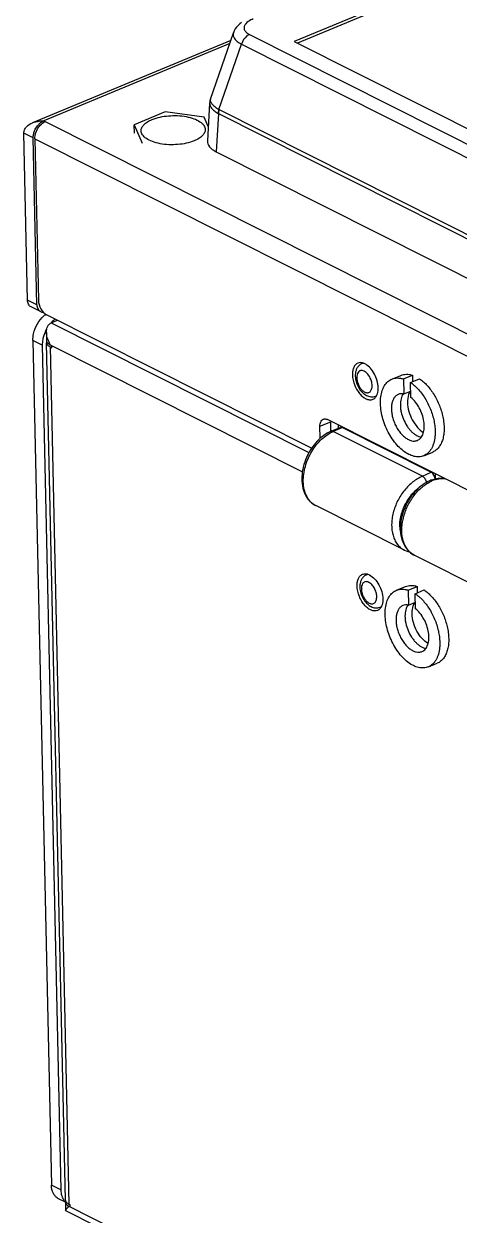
# Model space of a CAD drawing. Header units: millimetres. Extents: x -1493 to -686, y 1310 to 1867.
# Drawn here: x -853.5 to -831.5, y 1723.3 to 1783.5 of the extents above; entities that cross this region are included whole.
import ezdxf

# ---------------------------------------------------------------- set-up
doc = ezdxf.new("R2010")
doc.units = ezdxf.units.MM
doc.layers.get('0').update_dxf_attribs({"linetype": 'CONTINUOUS'})

msp = doc.modelspace()

# ---------------------------------------------------------------- linework, layer by layer
at = {"color": 7, "linetype": 'Continuous'}
for p, q in [((-809.548, 1795.198), (-839.81, 1782.628)), ((-809.552, 1795.052), (-839.653, 1782.549)), ((-842.726, 1783.352), (-842.789, 1783.262)), ((-842.651, 1783.436), (-842.726, 1783.352)), ((-842.565, 1783.516), (-842.651, 1783.436)), ((-842.469, 1783.591), (-842.565, 1783.516)), ((-844.046, 1779.712), (-842.886, 1783.063)), ((-842.842, 1783.168), (-842.886, 1783.063)), ((-842.789, 1783.262), (-842.842, 1783.168)), ((-842.073, 1782.982), (-816.88, 1770.294)), ((-843.02, 1782.678), (-853.039, 1778.516)), ((-843.073, 1782.523), (-852.474, 1778.618)), ((-843.62, 1779.193), (-842.478, 1782.494)), ((-842.478, 1782.494), (-817.286, 1769.806)), ((-839.81, 1782.628), (-820.86, 1773.084)), ((-844.046, 1779.712), (-844.07, 1779.626)), ((-844.085, 1779.516), (-844.202, 1777.605)), ((-844.083, 1779.545), (-844.085, 1779.516)), ((-844.07, 1779.626), (-844.083, 1779.545)), ((-843.606, 1779.185), (-779.002, 1746.647)), ((-852.474, 1778.618), (-852.472, 1778.539)), ((-852.474, 1778.618), (-771.7, 1737.937)), ((-846.33, 1779.066), (-847.895, 1778.416)), ((-844.363, 1778.794), (-846.33, 1779.066)), ((-844.158, 1778.323), (-844.363, 1778.794)), ((-843.64, 1778.98), (-843.758, 1777.051)), ((-843.64, 1778.98), (-779.036, 1746.442)), ((-853.291, 1769.552), (-853.475, 1777.991)), ((-853.002, 1777.752), (-853.475, 1777.991)), ((-847.885, 1777.988), (-847.895, 1778.416)), ((-847.895, 1778.416), (-847.493, 1777.494)), ((-852.817, 1769.313), (-853.002, 1777.752)), ((-852.923, 1777.712), (-852.744, 1769.54)), ((-852.923, 1777.712), (-772.307, 1737.111)), ((-843.758, 1777.051), (-779.004, 1744.438)), ((-852.817, 1769.313), (-853.291, 1769.552)), ((-852.635, 1768.965), (-853.109, 1769.203)), ((-838.931, 1762.055), (-852.337, 1768.808)), ((-852.094, 1768.391), (-851.774, 1768.524)), ((-852.094, 1768.391), (-839.069, 1761.831)), ((-852.335, 1767.912), (-852.326, 1767.495)), ((-853.018, 1767.509), (-852.084, 1724.781)), ((-852.545, 1767.271), (-853.018, 1767.509)), ((-852.545, 1767.271), (-851.61, 1724.542)), ((-851.375, 1724.019), (-852.324, 1767.388)), ((-852.148, 1767.286), (-839.399, 1760.865)), ((-852.146, 1767.179), (-851.197, 1723.81)), ((-852.146, 1767.179), (-852.067, 1767.139)), ((-852.067, 1767.139), (-852.069, 1767.246)), ((-836.388, 1766.337), (-836.332, 1766.361)), ((-834.874, 1765.553), (-834.423, 1765.74)), ((-834.287, 1765.557), (-833.835, 1765.744)), ((-834.287, 1765.557), (-834.27, 1764.799)), ((-833.932, 1765.378), (-833.48, 1765.565)), ((-833.915, 1764.62), (-833.932, 1765.378)), ((-833.835, 1765.744), (-833.828, 1765.421)), ((-835.704, 1764.69), (-835.648, 1764.712)), ((-834.27, 1764.799), (-833.922, 1764.943)), ((-828.257, 1758.528), (-838.126, 1763.499)), ((-838.51, 1763.164), (-837.968, 1763.389)), ((-838.496, 1762.556), (-838.51, 1763.164)), ((-838.015, 1762.884), (-838.11, 1762.834)), ((-837.945, 1762.916), (-838.015, 1762.884)), ((-837.957, 1762.915), (-837.968, 1763.389)), ((-837.958, 1762.969), (-837.894, 1762.937)), ((-837.945, 1762.916), (-837.485, 1763.11)), ((-837.376, 1763.1), (-837.834, 1762.906)), ((-833.327, 1760.636), (-837.834, 1762.906)), ((-837.57, 1763.074), (-837.573, 1763.22)), ((-837.376, 1763.1), (-832.882, 1760.837)), ((-838.726, 1762.323), (-838.804, 1762.23)), ((-838.645, 1762.412), (-838.726, 1762.323)), ((-838.561, 1762.497), (-838.645, 1762.412)), ((-838.475, 1762.575), (-838.561, 1762.497)), ((-838.386, 1762.649), (-838.475, 1762.575)), ((-838.296, 1762.717), (-838.386, 1762.649)), ((-838.203, 1762.778), (-838.296, 1762.717)), ((-838.11, 1762.834), (-838.203, 1762.778)), ((-839.137, 1761.7), (-839.19, 1761.584)), ((-839.079, 1761.813), (-839.137, 1761.7)), ((-839.016, 1761.923), (-839.079, 1761.813)), ((-838.95, 1762.029), (-839.016, 1761.923)), ((-838.879, 1762.131), (-838.95, 1762.029)), ((-838.804, 1762.23), (-838.879, 1762.131)), ((-833.263, 1761.674), (-832.812, 1761.862)), ((-839.353, 1761.103), (-839.38, 1760.98)), ((-839.32, 1761.225), (-839.353, 1761.103)), ((-839.282, 1761.346), (-839.32, 1761.225)), ((-839.239, 1761.466), (-839.282, 1761.346)), ((-839.19, 1761.584), (-839.239, 1761.466)), ((-839.425, 1760.614), (-839.428, 1760.494)), ((-839.428, 1760.494), (-839.424, 1760.377)), ((-839.416, 1760.735), (-839.425, 1760.614)), ((-839.401, 1760.858), (-839.416, 1760.735)), ((-839.38, 1760.98), (-839.401, 1760.858)), ((-833.327, 1760.636), (-832.882, 1760.837)), ((-832.899, 1760.431), (-832.961, 1760.408)), ((-832.809, 1760.461), (-832.899, 1760.431)), ((-832.718, 1760.485), (-832.809, 1760.461)), ((-832.627, 1760.502), (-832.718, 1760.485)), ((-832.685, 1760.758), (-832.679, 1760.492)), ((-832.537, 1760.514), (-832.627, 1760.502)), ((-832.448, 1760.521), (-832.537, 1760.514)), ((-832.36, 1760.521), (-832.448, 1760.521)), ((-832.273, 1760.515), (-832.36, 1760.521)), ((-832.188, 1760.504), (-832.273, 1760.515)), ((-832.175, 1760.502), (-832.188, 1760.504)), ((-839.424, 1760.377), (-839.414, 1760.262)), ((-839.414, 1760.262), (-839.397, 1760.149)), ((-839.397, 1760.149), (-839.374, 1760.041)), ((-839.374, 1760.041), (-839.345, 1759.936)), ((-839.345, 1759.936), (-839.31, 1759.835)), ((-839.31, 1759.835), (-839.269, 1759.739)), ((-833.663, 1759.904), (-833.745, 1759.815)), ((-833.58, 1759.988), (-833.663, 1759.904)), ((-833.493, 1760.067), (-833.58, 1759.988)), ((-833.405, 1760.14), (-833.493, 1760.067)), ((-833.314, 1760.208), (-833.405, 1760.14)), ((-833.222, 1760.27), (-833.314, 1760.208)), ((-833.128, 1760.326), (-833.222, 1760.27)), ((-833.033, 1760.375), (-833.128, 1760.326)), ((-832.963, 1760.407), (-833.033, 1760.375)), ((-832.963, 1760.407), (-832.961, 1760.408)), ((-839.269, 1759.739), (-839.223, 1759.648)), ((-839.223, 1759.648), (-839.172, 1759.562)), ((-839.172, 1759.562), (-839.115, 1759.482)), ((-839.115, 1759.482), (-839.054, 1759.408)), ((-839.054, 1759.408), (-838.987, 1759.339)), ((-838.987, 1759.339), (-838.916, 1759.278)), ((-838.916, 1759.278), (-838.841, 1759.223)), ((-838.841, 1759.223), (-838.764, 1759.176)), ((-834.098, 1759.304), (-834.156, 1759.191)), ((-834.035, 1759.414), (-834.098, 1759.304)), ((-833.968, 1759.52), (-834.035, 1759.414)), ((-833.897, 1759.623), (-833.968, 1759.52)), ((-833.823, 1759.721), (-833.897, 1759.623)), ((-833.745, 1759.815), (-833.823, 1759.721)), ((-838.764, 1759.176), (-838.725, 1759.156)), ((-834.243, 1756.898), (-838.726, 1759.155)), ((-834.339, 1758.716), (-834.371, 1758.594)), ((-834.301, 1758.837), (-834.339, 1758.716)), ((-834.257, 1758.957), (-834.301, 1758.837)), ((-834.209, 1759.075), (-834.257, 1758.957)), ((-834.156, 1759.191), (-834.209, 1759.075)), ((-834.444, 1758.105), (-834.447, 1757.986)), ((-834.435, 1758.227), (-834.444, 1758.105)), ((-834.42, 1758.349), (-834.435, 1758.227)), ((-834.398, 1758.472), (-834.42, 1758.349)), ((-834.371, 1758.594), (-834.398, 1758.472)), ((-834.447, 1757.986), (-834.443, 1757.868)), ((-834.443, 1757.868), (-834.432, 1757.753)), ((-834.432, 1757.753), (-834.416, 1757.641)), ((-834.416, 1757.641), (-834.393, 1757.532)), ((-834.393, 1757.532), (-834.364, 1757.427)), ((-834.364, 1757.427), (-834.329, 1757.326)), ((-834.329, 1757.326), (-834.288, 1757.23)), ((-834.288, 1757.23), (-834.242, 1757.139)), ((-834.248, 1756.901), (-834.229, 1756.891)), ((-834.242, 1757.139), (-834.191, 1757.053)), ((-834.229, 1756.891), (-834.154, 1756.858)), ((-834.191, 1757.053), (-834.134, 1756.973)), ((-834.154, 1756.858), (-834.076, 1756.831)), ((-834.134, 1756.973), (-834.072, 1756.899)), ((-834.076, 1756.831), (-833.995, 1756.808)), ((-834.072, 1756.899), (-834.006, 1756.831)), ((-834.006, 1756.831), (-833.935, 1756.769)), ((-833.995, 1756.808), (-833.976, 1756.804)), ((-833.935, 1756.769), (-833.86, 1756.714)), ((-833.86, 1756.714), (-833.783, 1756.667)), ((-833.783, 1756.667), (-833.744, 1756.647)), ((-829.262, 1754.389), (-833.744, 1756.647)), ((-836.154, 1755.655), (-836.099, 1755.679)), ((-834.641, 1754.871), (-834.189, 1755.058)), ((-834.053, 1754.875), (-833.602, 1755.062)), ((-833.602, 1755.062), (-833.595, 1754.739)), ((-834.053, 1754.875), (-834.037, 1754.116)), ((-833.698, 1754.696), (-833.246, 1754.883)), ((-833.682, 1753.937), (-833.698, 1754.696)), ((-835.47, 1754.008), (-835.413, 1754.031)), ((-834.037, 1754.116), (-833.689, 1754.261)), ((-833.03, 1750.992), (-832.578, 1751.18)), ((-851.61, 1724.542), (-852.084, 1724.781)), ((-851.374, 1723.91), (-851.72, 1724.084)), ((-851.373, 1723.912), (-851.364, 1723.495)), ((-851.197, 1723.81), (-851.158, 1723.79)), ((-851.195, 1723.703), (-771.685, 1683.658)), ((-851.158, 1723.79), (-851.156, 1723.683)), ((-771.094, 1683.052), (-851.349, 1723.472))]:
    msp.add_line(p, q, dxfattribs=at)
for centre, radius, start, end in [((-852.072, 1777.819), 0.9, 132.48722, 138.13797), ((-851.584, 1767.752), 1.326, 126.05066, 130.51776), ((-850.878, 1767.247), 1.672, 162.23392, 165.76885), ((-850.793, 1767.219), 1.761, 149.96113, 162.18601), ((-852.175, 1767.499), 0.151, 181.23581, 191.2282), ((-852.173, 1767.392), 0.151, 181.23581, 191.2282), ((-850.881, 1768.024), 1.464, 195.04829, 200.19275), ((-850.727, 1768.078), 1.627, 200.12979, 206.94078), ((-850.798, 1768.042), 1.548, 206.94429, 209.2648), ((-836.412, 1765.784), 0.201, 101.97561, 117.74225), ((-836.265, 1766.057), 0.305, 100.26724, 113.70142), ((-833.416, 1764.58), 0.641, 146.74195, 152.76178), ((-837.273, 1763.404), 0.695, 178.77366, 181.26353), ((-832.923, 1760.313), 0.103, 105.77293, 111.85935), ((-832.194, 1758.863), 1.67, 113.22071, 116.41639), ((-833.812, 1757.763), 0.966, 241.60154, 243.17779), ((-836.032, 1755.375), 0.305, 100.09203, 113.69859), ((-836.178, 1755.102), 0.201, 101.97561, 117.74225), ((-835.032, 1752.796), 2.323, 44.78141, 48.96904), ((-835.582, 1754.291), 0.304, 291.39846, 305.2054), ((-835.82, 1754.242), 0.459, 324.76291, 326.40379), ((-833.205, 1753.912), 0.615, 146.65189, 149.21963), ((-851.222, 1723.915), 0.151, 181.23581, 191.2282)]:
    msp.add_arc(centre, radius, start, end, dxfattribs=at)
for centre, major_axis, ratio, start_param, end_param in [((-842.398, 1777.613), (1.804, 0.039), 0.453967, 3.103934, 3.848889), ((-837.37, 1762.833), (-0.115, 0.277), 0.579433, -0.592531, 0.003365), ((-832.876, 1760.57), (-0.115, 0.277), 0.579106, -2.082533, -0.592457)]:
    msp.add_ellipse(centre, major_axis=major_axis, ratio=ratio, start_param=start_param, end_param=end_param, dxfattribs=at)
for points, knots in [([(-842.259, 1783.523), (-842.293, 1783.482), (-842.35, 1783.392), (-842.347, 1783.226), (-842.241, 1783.081), (-842.135, 1783.014), (-842.073, 1782.982)], [0, 0, 0, 0, 0.238336, 0.45123, 0.69227, 1, 1, 1, 1]), ([(-841.879, 1783.774), (-841.919, 1783.758), (-842.057, 1783.694), (-842.188, 1783.607), (-842.259, 1783.523)], [0, 0, 0, 0, 0.285023, 1, 1, 1, 1]), ([(-842.886, 1783.063), (-842.902, 1783.018), (-842.909, 1782.911), (-842.83, 1782.756), (-842.681, 1782.613), (-842.552, 1782.533), (-842.478, 1782.494)], [0, 0, 0, 0, 0.189296, 0.402192, 0.669099, 1, 1, 1, 1]), ([(-842.073, 1782.982), (-842.118, 1782.964), (-842.304, 1782.851), (-842.43, 1782.653), (-842.478, 1782.494)], [0, 0, 0, 0, 0.229458, 1, 1, 1, 1]), ([(-844.046, 1779.712), (-844.058, 1779.677), (-844.054, 1779.586), (-844.006, 1779.513), (-843.976, 1779.476)], [0, 0, 0, 0, 0.4374, 1, 1, 1, 1]), ([(-844.085, 1779.515), (-844.091, 1779.422), (-844.011, 1779.266), (-843.843, 1779.109), (-843.727, 1779.031), (-843.662, 1778.992)], [0, 0, 0, 0, 0.40273, 0.675124, 1, 1, 1, 1]), ([(-843.976, 1779.476), (-843.934, 1779.423), (-843.821, 1779.32), (-843.694, 1779.236), (-843.62, 1779.193)], [0, 0, 0, 0, 0.440431, 1, 1, 1, 1]), ([(-843.62, 1779.193), (-843.626, 1779.176), (-843.647, 1779.111), (-843.659, 1779.043), (-843.662, 1778.992)], [0, 0, 0, 0, 0.258594, 1, 1, 1, 1]), ([(-843.606, 1779.185), (-843.611, 1779.168), (-843.629, 1779.101), (-843.639, 1779.032), (-843.64, 1778.98)], [0, 0, 0, 0, 0.257596, 1, 1, 1, 1]), ([(-853.475, 1777.991), (-853.477, 1778.049), (-853.452, 1778.168), (-853.315, 1778.37), (-853.152, 1778.469), (-853.039, 1778.516)], [0, 0, 0, 0, 0.241786, 0.4883, 1, 1, 1, 1]), ([(-852.722, 1778.308), (-852.699, 1778.339), (-852.609, 1778.448), (-852.491, 1778.538), (-852.395, 1778.578)], [0, 0, 0, 0, 0.267832, 1, 1, 1, 1]), ([(-852.68, 1778.483), (-852.664, 1778.498), (-852.601, 1778.551), (-852.53, 1778.595), (-852.474, 1778.618)], [0, 0, 0, 0, 0.263362, 1, 1, 1, 1]), ([(-847.548, 1778.109), (-847.549, 1778.163), (-847.521, 1778.281), (-847.404, 1778.436), (-847.223, 1778.574), (-847.076, 1778.647), (-846.994, 1778.681)], [0, 0, 0, 0, 0.193234, 0.415824, 0.684069, 1, 1, 1, 1]), ([(-846.994, 1778.681), (-846.733, 1778.789), (-846.297, 1778.876), (-845.713, 1778.889), (-845.278, 1778.841), (-844.893, 1778.742), (-844.586, 1778.596), (-844.372, 1778.413), (-844.31, 1778.252), (-844.309, 1778.179)], [0, 0, 0, 0, 0.284239, 0.438487, 0.58771, 0.722761, 0.836726, 0.927122, 1, 1, 1, 1]), ([(-852.923, 1777.712), (-852.924, 1777.763), (-852.907, 1777.975), (-852.818, 1778.179), (-852.722, 1778.308)], [0, 0, 0, 0, 0.23848, 1, 1, 1, 1]), ([(-844.862, 1777.607), (-845.123, 1777.499), (-845.559, 1777.412), (-846.144, 1777.4), (-846.578, 1777.447), (-846.963, 1777.546), (-847.27, 1777.692), (-847.484, 1777.875), (-847.546, 1778.036), (-847.548, 1778.109)], [0, 0, 0, 0, 0.284239, 0.438487, 0.58771, 0.722761, 0.836726, 0.927122, 1, 1, 1, 1]), ([(-844.309, 1778.179), (-844.307, 1778.125), (-844.335, 1778.008), (-844.453, 1777.852), (-844.633, 1777.714), (-844.781, 1777.641), (-844.862, 1777.607)], [0, 0, 0, 0, 0.193234, 0.415824, 0.684069, 1, 1, 1, 1]), ([(-853.109, 1769.204), (-853.165, 1769.232), (-853.264, 1769.339), (-853.289, 1769.478), (-853.291, 1769.552)], [0, 0, 0, 0, 0.459258, 1, 1, 1, 1]), ([(-852.744, 1769.54), (-852.741, 1769.389), (-852.654, 1769.106), (-852.46, 1768.869), (-852.337, 1768.808)], [0, 0, 0, 0, 0.525023, 1, 1, 1, 1]), ([(-852.817, 1769.313), (-852.815, 1769.24), (-852.79, 1769.101), (-852.691, 1768.993), (-852.635, 1768.965)], [0, 0, 0, 0, 0.540742, 1, 1, 1, 1]), ([(-853.018, 1767.509), (-853.021, 1767.623), (-852.969, 1768.088), (-852.714, 1768.531), (-852.446, 1768.76)], [0, 0, 0, 0, 0.2433, 1, 1, 1, 1]), ([(-852.335, 1767.912), (-852.337, 1768.01), (-852.318, 1768.158), (-852.214, 1768.32), (-852.136, 1768.373), (-852.094, 1768.391)], [0, 0, 0, 0, 0.515606, 0.759005, 1, 1, 1, 1]), ([(-851.893, 1768.584), (-851.913, 1768.569), (-851.993, 1768.507), (-852.066, 1768.436), (-852.117, 1768.379)], [0, 0, 0, 0, 0.243261, 1, 1, 1, 1]), ([(-852.498, 1767.658), (-852.506, 1767.626), (-852.534, 1767.498), (-852.547, 1767.367), (-852.545, 1767.271)], [0, 0, 0, 0, 0.258335, 1, 1, 1, 1]), ([(-852.266, 1767.264), (-852.273, 1767.271), (-852.297, 1767.3), (-852.315, 1767.335), (-852.321, 1767.362)], [0, 0, 0, 0, 0.273944, 1, 1, 1, 1]), ([(-852.195, 1767.313), (-852.21, 1767.322), (-852.258, 1767.356), (-852.3, 1767.402), (-852.315, 1767.442)], [0, 0, 0, 0, 0.287626, 1, 1, 1, 1]), ([(-852.193, 1767.206), (-852.2, 1767.21), (-852.226, 1767.227), (-852.25, 1767.247), (-852.266, 1767.264)], [0, 0, 0, 0, 0.266683, 1, 1, 1, 1]), ([(-836.597, 1766.357), (-836.64, 1766.338), (-836.724, 1766.279), (-836.812, 1766.142), (-836.862, 1765.967), (-836.87, 1765.838), (-836.868, 1765.77)], [0, 0, 0, 0, 0.207944, 0.437429, 0.701178, 1, 1, 1, 1]), ([(-836.388, 1766.337), (-836.436, 1766.316), (-836.525, 1766.258), (-836.626, 1766.136), (-836.692, 1765.991), (-836.714, 1765.887), (-836.72, 1765.833)], [0, 0, 0, 0, 0.247671, 0.495218, 0.744549, 1, 1, 1, 1]), ([(-836.505, 1765.962), (-836.538, 1765.945), (-836.598, 1765.886), (-836.646, 1765.761), (-836.657, 1765.607), (-836.636, 1765.468), (-836.603, 1765.354), (-836.559, 1765.241), (-836.487, 1765.111), (-836.38, 1764.983), (-836.294, 1764.919), (-836.25, 1764.897)], [0, 0, 0, 0, 0.088853, 0.192993, 0.316131, 0.45477, 0.527714, 0.601522, 0.746844, 0.881899, 1, 1, 1, 1]), ([(-836.274, 1766.341), (-836.328, 1766.364), (-836.436, 1766.394), (-836.549, 1766.377), (-836.597, 1766.357)], [0, 0, 0, 0, 0.528518, 1, 1, 1, 1]), ([(-836.273, 1765.95), (-836.303, 1765.965), (-836.362, 1765.987), (-836.425, 1765.987), (-836.453, 1765.981)], [0, 0, 0, 0, 0.530608, 1, 1, 1, 1]), ([(-836.25, 1764.897), (-836.226, 1764.885), (-836.178, 1764.866), (-836.104, 1764.858), (-836.035, 1764.873), (-835.975, 1764.911), (-835.928, 1764.969), (-835.881, 1765.073), (-835.864, 1765.239), (-835.9, 1765.45), (-835.986, 1765.658), (-836.109, 1765.834), (-836.217, 1765.922), (-836.273, 1765.95)], [0, 0, 0, 0, 0.054248, 0.103089, 0.148666, 0.19419, 0.242854, 0.296899, 0.423385, 0.570565, 0.725615, 0.873064, 1, 1, 1, 1]), ([(-835.565, 1765.114), (-835.571, 1765.354), (-835.678, 1765.715), (-835.937, 1766.1), (-836.108, 1766.251), (-836.198, 1766.303)], [0, 0, 0, 0, 0.518198, 0.775239, 1, 1, 1, 1]), ([(-836.868, 1765.77), (-836.864, 1765.587), (-836.777, 1765.221), (-836.583, 1764.898), (-836.457, 1764.764)], [0, 0, 0, 0, 0.498988, 1, 1, 1, 1]), ([(-836.72, 1765.833), (-836.73, 1765.74), (-836.721, 1765.547), (-836.64, 1765.267), (-836.499, 1765.011), (-836.368, 1764.868), (-836.295, 1764.81)], [0, 0, 0, 0, 0.243783, 0.500009, 0.756231, 1, 1, 1, 1]), ([(-833.263, 1761.674), (-833.3, 1761.659), (-833.377, 1761.634), (-833.499, 1761.617), (-833.626, 1761.619), (-833.806, 1761.649), (-834.038, 1761.737), (-834.308, 1761.911), (-834.568, 1762.149), (-834.809, 1762.441), (-835.022, 1762.777), (-835.199, 1763.144), (-835.334, 1763.529), (-835.422, 1763.917), (-835.459, 1764.293), (-835.444, 1764.645), (-835.376, 1764.959), (-835.275, 1765.186), (-835.17, 1765.334), (-835.081, 1765.426), (-834.983, 1765.5), (-834.911, 1765.538), (-834.874, 1765.553)], [0, 0, 0, 0, 0.022591, 0.045604, 0.069423, 0.094365, 0.14839, 0.20874, 0.275262, 0.347015, 0.422528, 0.5, 0.577472, 0.652985, 0.724738, 0.79126, 0.85161, 0.905635, 0.930577, 0.954396, 0.977409, 1, 1, 1, 1]), ([(-834.874, 1765.553), (-834.831, 1765.571), (-834.739, 1765.599), (-834.593, 1765.613), (-834.44, 1765.599), (-834.338, 1765.574), (-834.287, 1765.557)], [0, 0, 0, 0, 0.23585, 0.477768, 0.731143, 1, 1, 1, 1]), ([(-834.423, 1765.74), (-834.379, 1765.759), (-834.287, 1765.786), (-834.141, 1765.8), (-833.988, 1765.787), (-833.886, 1765.761), (-833.835, 1765.744)], [0, 0, 0, 0, 0.23585, 0.477768, 0.731143, 1, 1, 1, 1]), ([(-833.932, 1765.378), (-833.921, 1765.371), (-833.877, 1765.34), (-833.835, 1765.308), (-833.804, 1765.283)], [0, 0, 0, 0, 0.245464, 1, 1, 1, 1]), ([(-833.804, 1765.283), (-833.788, 1765.27), (-833.723, 1765.217), (-833.662, 1765.16), (-833.617, 1765.115)], [0, 0, 0, 0, 0.244205, 1, 1, 1, 1]), ([(-833.48, 1765.565), (-833.411, 1765.519), (-833.274, 1765.411), (-833.083, 1765.223), (-832.904, 1765.004), (-832.683, 1764.676), (-832.458, 1764.224), (-832.339, 1763.835), (-832.298, 1763.637)], [0, 0, 0, 0, 0.108779, 0.224997, 0.347598, 0.475171, 0.738257, 1, 1, 1, 1]), ([(-836.457, 1764.764), (-836.41, 1764.712), (-836.311, 1764.623), (-836.148, 1764.53), (-835.986, 1764.492), (-835.882, 1764.51), (-835.837, 1764.528)], [0, 0, 0, 0, 0.299956, 0.563906, 0.793129, 1, 1, 1, 1]), ([(-836.295, 1764.81), (-836.284, 1764.802), (-836.241, 1764.769), (-836.195, 1764.741), (-836.16, 1764.723)], [0, 0, 0, 0, 0.253679, 1, 1, 1, 1]), ([(-836.16, 1764.723), (-836.09, 1764.688), (-835.974, 1764.652), (-835.817, 1764.656), (-835.74, 1764.676), (-835.704, 1764.69)], [0, 0, 0, 0, 0.499838, 0.74975, 1, 1, 1, 1]), ([(-835.837, 1764.528), (-835.821, 1764.535), (-835.756, 1764.568), (-835.704, 1764.622), (-835.673, 1764.667)], [0, 0, 0, 0, 0.242015, 1, 1, 1, 1]), ([(-835.673, 1764.667), (-835.665, 1764.679), (-835.633, 1764.731), (-835.611, 1764.788), (-835.598, 1764.833)], [0, 0, 0, 0, 0.236431, 1, 1, 1, 1]), ([(-835.598, 1764.833), (-835.592, 1764.854), (-835.57, 1764.946), (-835.564, 1765.042), (-835.565, 1765.114)], [0, 0, 0, 0, 0.23466, 1, 1, 1, 1]), ([(-834.552, 1764.777), (-834.574, 1764.768), (-834.617, 1764.746), (-834.697, 1764.685), (-834.783, 1764.58), (-834.853, 1764.421), (-834.894, 1764.232), (-834.903, 1764.021), (-834.881, 1763.795), (-834.828, 1763.563), (-834.747, 1763.332), (-834.641, 1763.111), (-834.513, 1762.91), (-834.368, 1762.735), (-834.212, 1762.592), (-834.05, 1762.488), (-833.888, 1762.426), (-833.753, 1762.412), (-833.654, 1762.426), (-833.608, 1762.441), (-833.586, 1762.45)], [0, 0, 0, 0, 0.022597, 0.045617, 0.094261, 0.1483, 0.208666, 0.275205, 0.346977, 0.422509, 0.5, 0.577492, 0.653024, 0.724796, 0.791335, 0.8517, 0.90574, 0.954384, 0.977403, 1, 1, 1, 1]), ([(-834.27, 1764.799), (-834.319, 1764.809), (-834.415, 1764.817), (-834.51, 1764.795), (-834.552, 1764.777)], [0, 0, 0, 0, 0.515724, 1, 1, 1, 1]), ([(-834.299, 1764.804), (-834.351, 1764.731), (-834.407, 1764.597), (-834.442, 1764.405), (-834.45, 1764.24), (-834.439, 1764.065), (-834.398, 1763.82), (-834.301, 1763.517), (-834.154, 1763.234), (-834.01, 1763.033), (-833.894, 1762.902), (-833.771, 1762.791), (-833.61, 1762.68), (-833.476, 1762.625), (-833.388, 1762.611)], [0, 0, 0, 0, 0.10106, 0.1587, 0.220827, 0.286904, 0.356146, 0.500016, 0.643884, 0.713123, 0.779195, 0.841316, 0.898951, 1, 1, 1, 1]), ([(-833.986, 1764.874), (-834.004, 1764.839), (-834.07, 1764.679), (-834.088, 1764.502), (-834.085, 1764.369)], [0, 0, 0, 0, 0.225045, 1, 1, 1, 1]), ([(-833.617, 1765.115), (-833.549, 1765.046), (-833.418, 1764.898), (-833.18, 1764.567), (-832.936, 1764.103), (-832.774, 1763.604), (-832.703, 1763.202), (-832.689, 1763.003), (-832.687, 1762.906)], [0, 0, 0, 0, 0.118131, 0.241892, 0.499147, 0.756851, 0.881151, 1, 1, 1, 1]), ([(-834.085, 1764.369), (-834.078, 1764.063), (-833.941, 1763.603), (-833.609, 1763.112), (-833.391, 1762.92), (-833.277, 1762.854)], [0, 0, 0, 0, 0.518481, 0.775497, 1, 1, 1, 1]), ([(-833.586, 1762.45), (-833.553, 1762.464), (-833.489, 1762.5), (-833.407, 1762.579), (-833.341, 1762.679), (-833.29, 1762.799), (-833.256, 1762.935), (-833.232, 1763.142), (-833.25, 1763.424), (-833.336, 1763.767), (-833.481, 1764.097), (-833.672, 1764.389), (-833.831, 1764.553), (-833.915, 1764.62)], [0, 0, 0, 0, 0.04294, 0.087602, 0.135392, 0.187227, 0.243525, 0.30428, 0.437349, 0.581213, 0.728248, 0.87027, 1, 1, 1, 1]), ([(-838.51, 1763.164), (-838.511, 1763.241), (-838.497, 1763.381), (-838.4, 1763.496), (-838.345, 1763.519)], [0, 0, 0, 0, 0.565474, 1, 1, 1, 1]), ([(-838.345, 1763.519), (-838.329, 1763.526), (-838.256, 1763.545), (-838.178, 1763.525), (-838.126, 1763.499)], [0, 0, 0, 0, 0.23128, 1, 1, 1, 1]), ([(-832.298, 1763.637), (-832.277, 1763.536), (-832.245, 1763.335), (-832.229, 1763.039), (-832.247, 1762.761), (-832.298, 1762.508), (-832.381, 1762.286), (-832.495, 1762.099), (-832.639, 1761.953), (-832.753, 1761.886), (-832.812, 1761.862)], [0, 0, 0, 0, 0.156834, 0.306155, 0.446158, 0.575666, 0.694348, 0.802986, 0.903705, 1, 1, 1, 1]), ([(-839.353, 1760.37), (-839.356, 1760.496), (-839.339, 1760.755), (-839.256, 1761.142), (-839.12, 1761.525), (-838.934, 1761.89), (-838.704, 1762.222), (-838.439, 1762.509), (-838.15, 1762.743), (-837.94, 1762.861), (-837.834, 1762.906)], [0, 0, 0, 0, 0.121559, 0.249302, 0.380606, 0.512881, 0.643169, 0.769093, 0.888535, 1, 1, 1, 1]), ([(-837.944, 1762.916), (-837.928, 1762.923), (-837.889, 1762.928), (-837.852, 1762.915), (-837.834, 1762.906)], [0, 0, 0, 0, 0.466282, 1, 1, 1, 1]), ([(-832.687, 1762.906), (-832.687, 1762.885), (-832.686, 1762.8), (-832.69, 1762.715), (-832.696, 1762.653)], [0, 0, 0, 0, 0.255684, 1, 1, 1, 1]), ([(-832.696, 1762.653), (-832.706, 1762.538), (-832.736, 1762.371), (-832.808, 1762.164), (-832.874, 1762.029), (-832.953, 1761.911), (-833.045, 1761.811), (-833.148, 1761.73), (-833.224, 1761.69), (-833.263, 1761.674)], [0, 0, 0, 0, 0.291524, 0.425458, 0.551655, 0.670821, 0.784119, 0.893176, 1, 1, 1, 1]), ([(-833.327, 1760.636), (-833.499, 1760.566), (-833.748, 1760.414), (-834.039, 1760.155), (-834.247, 1759.925), (-834.432, 1759.667), (-834.64, 1759.297), (-834.789, 1758.898), (-834.87, 1758.492), (-834.901, 1758.108), (-834.858, 1757.739), (-834.737, 1757.414), (-834.614, 1757.207), (-834.46, 1757.035), (-834.337, 1756.948), (-834.272, 1756.913)], [0, 0, 0, 0, 0.123217, 0.189426, 0.25788, 0.32788, 0.398696, 0.538912, 0.606866, 0.672244, 0.792991, 0.848564, 0.90111, 0.951277, 1, 1, 1, 1]), ([(-833.327, 1760.636), (-833.302, 1760.624), (-833.255, 1760.587), (-833.177, 1760.487), (-833.14, 1760.391), (-833.129, 1760.325)], [0, 0, 0, 0, 0.217622, 0.468591, 1, 1, 1, 1]), ([(-832.158, 1760.492), (-832.27, 1760.509), (-832.509, 1760.508), (-832.739, 1760.444), (-832.853, 1760.398)], [0, 0, 0, 0, 0.479728, 1, 1, 1, 1]), ([(-838.725, 1759.156), (-838.773, 1759.179), (-838.864, 1759.235), (-839.029, 1759.381), (-839.196, 1759.624), (-839.32, 1759.977), (-839.35, 1760.235), (-839.353, 1760.37)], [0, 0, 0, 0, 0.110678, 0.223358, 0.459758, 0.717823, 1, 1, 1, 1]), ([(-834.441, 1757.846), (-834.476, 1758.037), (-834.475, 1758.449), (-834.303, 1759.053), (-833.985, 1759.609), (-833.686, 1759.917), (-833.521, 1760.042)], [0, 0, 0, 0, 0.233597, 0.488915, 0.750277, 1, 1, 1, 1]), ([(-833.744, 1756.647), (-833.808, 1756.679), (-833.929, 1756.758), (-834.082, 1756.919), (-834.206, 1757.116), (-834.331, 1757.429), (-834.383, 1757.787), (-834.364, 1758.162), (-834.298, 1758.563), (-834.166, 1758.96), (-833.976, 1759.335), (-833.806, 1759.598), (-833.613, 1759.837), (-833.338, 1760.11), (-833.103, 1760.276), (-832.937, 1760.359)], [0, 0, 0, 0, 0.04777, 0.097015, 0.148735, 0.203612, 0.323441, 0.388592, 0.456526, 0.597265, 0.668587, 0.739218, 0.808367, 0.875326, 1, 1, 1, 1]), ([(-832.951, 1760.412), (-832.936, 1760.416), (-832.901, 1760.417), (-832.869, 1760.406), (-832.853, 1760.398)], [0, 0, 0, 0, 0.467921, 1, 1, 1, 1]), ([(-836.635, 1755.088), (-836.636, 1755.156), (-836.628, 1755.285), (-836.578, 1755.46), (-836.491, 1755.597), (-836.407, 1755.656), (-836.363, 1755.675)], [0, 0, 0, 0, 0.298937, 0.562553, 0.792047, 1, 1, 1, 1]), ([(-836.154, 1755.655), (-836.202, 1755.634), (-836.291, 1755.576), (-836.393, 1755.454), (-836.459, 1755.309), (-836.48, 1755.204), (-836.486, 1755.151)], [0, 0, 0, 0, 0.247671, 0.495218, 0.744549, 1, 1, 1, 1]), ([(-836.363, 1755.675), (-836.31, 1755.697), (-836.181, 1755.712), (-836.061, 1755.671), (-836.002, 1755.642)], [0, 0, 0, 0, 0.466347, 1, 1, 1, 1]), ([(-836.002, 1755.642), (-835.908, 1755.594), (-835.728, 1755.446), (-835.452, 1755.055), (-835.337, 1754.681), (-835.332, 1754.432)], [0, 0, 0, 0, 0.220924, 0.477582, 1, 1, 1, 1]), ([(-836.23, 1754.088), (-836.354, 1754.223), (-836.545, 1754.543), (-836.631, 1754.907), (-836.635, 1755.088)], [0, 0, 0, 0, 0.501545, 1, 1, 1, 1]), ([(-836.486, 1755.151), (-836.497, 1755.058), (-836.488, 1754.864), (-836.406, 1754.585), (-836.266, 1754.329), (-836.134, 1754.186), (-836.061, 1754.128)], [0, 0, 0, 0, 0.243783, 0.500009, 0.756231, 1, 1, 1, 1]), ([(-836.272, 1755.28), (-836.305, 1755.263), (-836.365, 1755.204), (-836.412, 1755.078), (-836.423, 1754.925), (-836.403, 1754.786), (-836.37, 1754.672), (-836.325, 1754.559), (-836.253, 1754.429), (-836.147, 1754.301), (-836.061, 1754.237), (-836.017, 1754.215)], [0, 0, 0, 0, 0.088853, 0.192993, 0.316131, 0.45477, 0.527714, 0.601522, 0.746844, 0.881899, 1, 1, 1, 1]), ([(-836.04, 1755.268), (-836.069, 1755.283), (-836.128, 1755.304), (-836.192, 1755.305), (-836.22, 1755.299)], [0, 0, 0, 0, 0.530608, 1, 1, 1, 1]), ([(-836.017, 1754.215), (-835.993, 1754.203), (-835.945, 1754.184), (-835.87, 1754.176), (-835.801, 1754.191), (-835.741, 1754.229), (-835.694, 1754.287), (-835.647, 1754.391), (-835.63, 1754.557), (-835.666, 1754.768), (-835.752, 1754.976), (-835.876, 1755.152), (-835.984, 1755.24), (-836.04, 1755.268)], [0, 0, 0, 0, 0.054248, 0.103089, 0.148666, 0.19419, 0.242854, 0.296899, 0.423385, 0.570565, 0.725615, 0.873064, 1, 1, 1, 1]), ([(-834.189, 1755.058), (-834.146, 1755.076), (-834.054, 1755.104), (-833.907, 1755.118), (-833.754, 1755.105), (-833.653, 1755.079), (-833.602, 1755.062)], [0, 0, 0, 0, 0.23585, 0.477768, 0.731143, 1, 1, 1, 1]), ([(-835.332, 1754.432), (-835.331, 1754.389), (-835.336, 1754.236), (-835.376, 1754.08), (-835.437, 1753.988)], [0, 0, 0, 0, 0.281282, 1, 1, 1, 1]), ([(-833.03, 1750.992), (-833.067, 1750.977), (-833.144, 1750.952), (-833.266, 1750.935), (-833.393, 1750.937), (-833.572, 1750.967), (-833.805, 1751.055), (-834.075, 1751.229), (-834.335, 1751.467), (-834.575, 1751.759), (-834.788, 1752.095), (-834.966, 1752.462), (-835.101, 1752.847), (-835.188, 1753.235), (-835.225, 1753.611), (-835.21, 1753.963), (-835.143, 1754.277), (-835.042, 1754.504), (-834.936, 1754.652), (-834.848, 1754.744), (-834.75, 1754.818), (-834.678, 1754.855), (-834.641, 1754.871)], [0, 0, 0, 0, 0.022591, 0.045604, 0.069423, 0.094365, 0.14839, 0.20874, 0.275262, 0.347015, 0.422528, 0.5, 0.577472, 0.652985, 0.724738, 0.79126, 0.85161, 0.905635, 0.930577, 0.954396, 0.977409, 1, 1, 1, 1]), ([(-834.641, 1754.871), (-834.597, 1754.889), (-834.505, 1754.917), (-834.359, 1754.931), (-834.206, 1754.917), (-834.104, 1754.891), (-834.053, 1754.875)], [0, 0, 0, 0, 0.23585, 0.477768, 0.731143, 1, 1, 1, 1]), ([(-833.698, 1754.696), (-833.682, 1754.685), (-833.616, 1754.639), (-833.553, 1754.588), (-833.507, 1754.548)], [0, 0, 0, 0, 0.243409, 1, 1, 1, 1]), ([(-833.384, 1754.432), (-833.316, 1754.364), (-833.184, 1754.216), (-832.946, 1753.885), (-832.702, 1753.421), (-832.541, 1752.922), (-832.47, 1752.519), (-832.455, 1752.321), (-832.453, 1752.224)], [0, 0, 0, 0, 0.118131, 0.241892, 0.499147, 0.756851, 0.881151, 1, 1, 1, 1]), ([(-833.246, 1754.883), (-833.177, 1754.836), (-833.04, 1754.729), (-832.85, 1754.54), (-832.67, 1754.322), (-832.449, 1753.994), (-832.224, 1753.541), (-832.106, 1753.153), (-832.065, 1752.955)], [0, 0, 0, 0, 0.108779, 0.224997, 0.347598, 0.475171, 0.738257, 1, 1, 1, 1]), ([(-835.603, 1753.846), (-835.649, 1753.827), (-835.754, 1753.81), (-835.919, 1753.849), (-836.083, 1753.944), (-836.182, 1754.036), (-836.23, 1754.088)], [0, 0, 0, 0, 0.206357, 0.435453, 0.699655, 1, 1, 1, 1]), ([(-836.061, 1754.128), (-836.051, 1754.12), (-836.008, 1754.087), (-835.962, 1754.059), (-835.926, 1754.041)], [0, 0, 0, 0, 0.253679, 1, 1, 1, 1]), ([(-835.926, 1754.041), (-835.856, 1754.006), (-835.741, 1753.97), (-835.583, 1753.974), (-835.507, 1753.994), (-835.47, 1754.008)], [0, 0, 0, 0, 0.499838, 0.74975, 1, 1, 1, 1]), ([(-835.445, 1753.977), (-835.455, 1753.962), (-835.498, 1753.908), (-835.556, 1753.866), (-835.603, 1753.846)], [0, 0, 0, 0, 0.263015, 1, 1, 1, 1]), ([(-834.319, 1754.095), (-834.341, 1754.086), (-834.384, 1754.063), (-834.464, 1754.003), (-834.549, 1753.898), (-834.62, 1753.739), (-834.66, 1753.55), (-834.669, 1753.339), (-834.647, 1753.113), (-834.595, 1752.88), (-834.514, 1752.65), (-834.407, 1752.429), (-834.279, 1752.228), (-834.135, 1752.053), (-833.979, 1751.91), (-833.817, 1751.806), (-833.654, 1751.743), (-833.52, 1751.73), (-833.42, 1751.744), (-833.374, 1751.759), (-833.352, 1751.768)], [0, 0, 0, 0, 0.022597, 0.045617, 0.094261, 0.1483, 0.208666, 0.275205, 0.346977, 0.422509, 0.5, 0.577492, 0.653024, 0.724796, 0.791335, 0.8517, 0.90574, 0.954384, 0.977403, 1, 1, 1, 1]), ([(-834.037, 1754.116), (-834.085, 1754.126), (-834.181, 1754.135), (-834.276, 1754.113), (-834.319, 1754.095)], [0, 0, 0, 0, 0.515724, 1, 1, 1, 1]), ([(-834.065, 1754.121), (-834.117, 1754.049), (-834.173, 1753.915), (-834.208, 1753.723), (-834.216, 1753.557), (-834.205, 1753.382), (-834.164, 1753.138), (-834.068, 1752.835), (-833.921, 1752.552), (-833.776, 1752.351), (-833.66, 1752.219), (-833.538, 1752.109), (-833.377, 1751.997), (-833.243, 1751.943), (-833.154, 1751.929)], [0, 0, 0, 0, 0.10106, 0.1587, 0.220827, 0.286904, 0.356146, 0.500016, 0.643884, 0.713123, 0.779195, 0.841316, 0.898951, 1, 1, 1, 1]), ([(-833.851, 1753.687), (-833.852, 1753.73), (-833.849, 1753.889), (-833.817, 1754.049), (-833.77, 1754.154)], [0, 0, 0, 0, 0.272948, 1, 1, 1, 1]), ([(-833.352, 1751.768), (-833.319, 1751.781), (-833.255, 1751.818), (-833.174, 1751.897), (-833.107, 1751.997), (-833.056, 1752.117), (-833.022, 1752.253), (-832.999, 1752.46), (-833.016, 1752.742), (-833.103, 1753.085), (-833.247, 1753.415), (-833.439, 1753.707), (-833.597, 1753.87), (-833.682, 1753.937)], [0, 0, 0, 0, 0.04294, 0.087602, 0.135392, 0.187227, 0.243525, 0.30428, 0.437349, 0.581213, 0.728248, 0.87027, 1, 1, 1, 1]), ([(-833.043, 1752.172), (-833.158, 1752.238), (-833.376, 1752.43), (-833.707, 1752.921), (-833.845, 1753.381), (-833.851, 1753.687)], [0, 0, 0, 0, 0.224518, 0.481533, 1, 1, 1, 1]), ([(-832.065, 1752.955), (-832.043, 1752.853), (-832.011, 1752.653), (-831.996, 1752.357), (-832.013, 1752.079), (-832.064, 1751.826), (-832.147, 1751.604), (-832.262, 1751.417), (-832.405, 1751.271), (-832.519, 1751.204), (-832.578, 1751.18)], [0, 0, 0, 0, 0.156834, 0.306155, 0.446158, 0.575666, 0.694348, 0.802986, 0.903705, 1, 1, 1, 1]), ([(-832.453, 1752.224), (-832.453, 1752.203), (-832.453, 1752.118), (-832.457, 1752.033), (-832.462, 1751.971)], [0, 0, 0, 0, 0.255684, 1, 1, 1, 1]), ([(-832.462, 1751.971), (-832.473, 1751.856), (-832.502, 1751.688), (-832.574, 1751.482), (-832.64, 1751.347), (-832.72, 1751.229), (-832.811, 1751.129), (-832.915, 1751.048), (-832.991, 1751.008), (-833.03, 1750.992)], [0, 0, 0, 0, 0.291524, 0.425458, 0.551655, 0.670821, 0.784119, 0.893176, 1, 1, 1, 1]), ([(-851.72, 1724.084), (-851.775, 1724.112), (-851.879, 1724.189), (-852.038, 1724.415), (-852.081, 1724.634), (-852.084, 1724.781)], [0, 0, 0, 0, 0.224971, 0.462443, 1, 1, 1, 1]), ([(-851.61, 1724.542), (-851.61, 1724.511), (-851.603, 1724.395), (-851.578, 1724.28), (-851.548, 1724.199)], [0, 0, 0, 0, 0.262511, 1, 1, 1, 1]), ([(-851.548, 1724.199), (-851.541, 1724.181), (-851.511, 1724.109), (-851.47, 1724.042), (-851.434, 1723.997)], [0, 0, 0, 0, 0.259748, 1, 1, 1, 1]), ([(-851.315, 1723.788), (-851.322, 1723.795), (-851.347, 1723.824), (-851.365, 1723.859), (-851.37, 1723.886)], [0, 0, 0, 0, 0.273944, 1, 1, 1, 1]), ([(-851.364, 1723.965), (-851.36, 1723.953), (-851.332, 1723.901), (-851.284, 1723.861), (-851.245, 1723.836)], [0, 0, 0, 0, 0.218544, 1, 1, 1, 1]), ([(-851.295, 1723.607), (-851.288, 1723.615), (-851.256, 1723.648), (-851.222, 1723.68), (-851.195, 1723.703)], [0, 0, 0, 0, 0.223179, 1, 1, 1, 1]), ([(-851.195, 1723.703), (-851.203, 1723.707), (-851.233, 1723.723), (-851.262, 1723.742), (-851.282, 1723.758)], [0, 0, 0, 0, 0.265349, 1, 1, 1, 1]), ([(-851.364, 1723.495), (-851.364, 1723.512), (-851.341, 1723.554), (-851.313, 1723.587), (-851.295, 1723.607)], [0, 0, 0, 0, 0.383733, 1, 1, 1, 1])]:
    msp.add_open_spline(points, degree=3, knots=knots, dxfattribs=at)
for points in [[(-843.62, 1779.193), (-843.616, 1779.19), (-843.611, 1779.187), (-843.606, 1779.185)], [(-853.039, 1778.516), (-852.933, 1778.56), (-852.82, 1778.589), (-852.706, 1778.604)], [(-852.706, 1778.604), (-852.629, 1778.614), (-852.551, 1778.619), (-852.474, 1778.618)], [(-843.662, 1778.992), (-843.655, 1778.988), (-843.648, 1778.984), (-843.64, 1778.98)], [(-852.999, 1777.84), (-852.993, 1777.899), (-852.982, 1777.958), (-852.966, 1778.014)], [(-852.966, 1778.014), (-852.949, 1778.075), (-852.926, 1778.133), (-852.898, 1778.189)], [(-852.898, 1778.189), (-852.857, 1778.272), (-852.804, 1778.351), (-852.742, 1778.42)], [(-853.002, 1777.752), (-853.002, 1777.781), (-853.001, 1777.811), (-852.999, 1777.84)], [(-852.635, 1768.965), (-852.594, 1768.944), (-852.546, 1768.934), (-852.5, 1768.935)], [(-852.295, 1767.644), (-852.318, 1767.731), (-852.333, 1767.822), (-852.335, 1767.912)], [(-852.324, 1767.388), (-852.324, 1767.406), (-852.321, 1767.425), (-852.315, 1767.442)], [(-852.315, 1767.442), (-852.318, 1767.451), (-852.321, 1767.46), (-852.323, 1767.469)], [(-852.148, 1767.286), (-852.164, 1767.294), (-852.18, 1767.303), (-852.195, 1767.313)], [(-852.146, 1767.179), (-852.162, 1767.187), (-852.178, 1767.196), (-852.193, 1767.206)], [(-836.198, 1766.303), (-836.222, 1766.317), (-836.248, 1766.33), (-836.274, 1766.341)], [(-833.77, 1754.154), (-833.759, 1754.179), (-833.747, 1754.203), (-833.733, 1754.227)], [(-851.375, 1724.019), (-851.375, 1724.001), (-851.371, 1723.982), (-851.364, 1723.965)], [(-851.373, 1723.912), (-851.373, 1723.93), (-851.37, 1723.948), (-851.364, 1723.966)], [(-851.282, 1723.758), (-851.294, 1723.767), (-851.305, 1723.777), (-851.315, 1723.788)], [(-851.245, 1723.836), (-851.229, 1723.827), (-851.214, 1723.818), (-851.197, 1723.81)], [(-851.349, 1723.472), (-851.357, 1723.477), (-851.364, 1723.486), (-851.364, 1723.495)]]:
    msp.add_open_spline(points, degree=3, dxfattribs=at)

doc.saveas('drawing.dxf')
